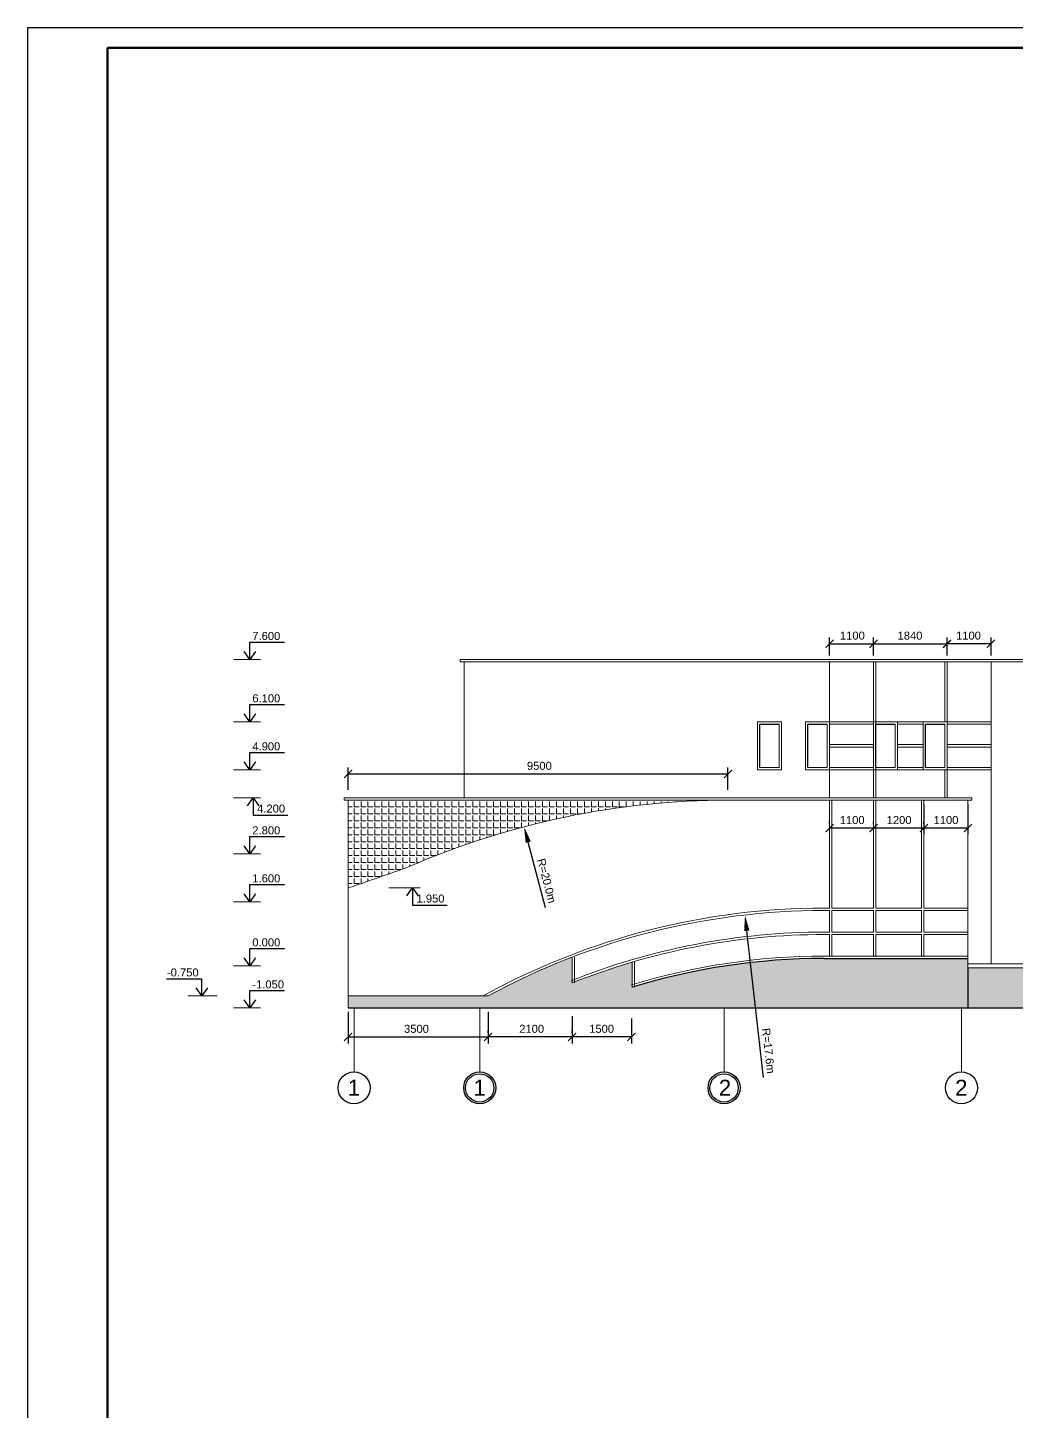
# Model space of a CAD drawing. Header units: millimetres. Extents: x -273 to 3634, y 3015 to 4572.
# Drawn here: x -272.9 to -25.6, y 4226.1 to 4572 of the extents above; entities that cross this region are included whole.
import ezdxf

# ---------------------------------------------------------------- set-up
doc = ezdxf.new("R2010")
doc.units = ezdxf.units.MM
doc.layers.add('@', color=250, linetype='Continuous', lineweight=60)
doc.styles.get("Standard").update_dxf_attribs({"font": 'arial.ttf', "height": 2})
doc.dimstyles.new('ISO-25', dxfattribs={"dimtxt": 2, "dimasz": 2, "dimexe": 1.6, "dimexo": 1, "dimgap": 1, "dimtad": 1, "dimdsep": 46, "dimtxsty": 'Standard', "dimblk": 'ARCHTICK', "dimcen": 2, "dimadec": 0, "dimazin": 0, "dimtfac": 1, "dimtmove": 0, "dimatfit": 3, "dimfxl": 1, "dimarcsym": 0})
pattern_1 = [(0, (-402.5253, 3013.3849), (0, 1.74625), [1.27, -0.47625]), (90, (-402.5253, 3013.3849), (-1.74625, 1e-16), [1.27, -0.47625])]

# ---------------------------------------------------------------- blocks, each defined once
blk = doc.blocks.new('_ArchTick')
at = {"color": 0, "linetype": 'ByBlock', "lineweight": 15, "const_width": 0.15}
blk.add_lwpolyline([(-0.5, -0.5), (0.5, 0.5)], dxfattribs=at)
blk = doc.blocks.new('*D39')
at = {"layer": '@', "color": 0, "lineweight": -2, "transparency": 16777216}
for p, q in [((-61.29, 4415.03), (-61.29, 4419.55)), ((-61.29, 4417.95), (-42.89, 4417.95)), ((-42.89, 4418.95), (-42.89, 4419.55))]:
    blk.add_line(p, q, dxfattribs=at)
at = {"layer": 'Defpoints', "color": 0, "lineweight": 15, "transparency": 16777216}
for p in [(-42.89, 4417.95), (-42.89, 4417.95), (-61.29, 4414.03)]:
    blk.add_point(p, dxfattribs=at)
at = {"layer": '@', "color": 0, "lineweight": -2, "transparency": 16777216, "xscale": 2, "yscale": 2, "zscale": 2, "rotation": 180}
blk.add_blockref('_ArchTick', (-61.29, 4417.95), dxfattribs=at)
at = {"layer": '@', "color": 0, "lineweight": -2, "transparency": 16777216, "xscale": 2, "yscale": 2, "zscale": 2}
blk.add_blockref('_ArchTick', (-42.89, 4417.95), dxfattribs=at)
at = {"layer": '@', "color": 0, "lineweight": 15, "transparency": 16777216, "insert": (-52.17, 4419.97), "char_height": 2, "attachment_point": 5}
blk.add_mtext('1840', dxfattribs=at)
blk = doc.blocks.new('*D40')
at = {"layer": '@', "color": 0, "lineweight": -2, "transparency": 16777216}
for p, q in [((-72.29, 4415.03), (-72.29, 4419.55)), ((-72.29, 4417.95), (-61.29, 4417.95)), ((-61.29, 4418.95), (-61.29, 4419.55))]:
    blk.add_line(p, q, dxfattribs=at)
at = {"layer": 'Defpoints', "color": 0, "lineweight": 15, "transparency": 16777216}
for p in [(-61.29, 4417.95), (-61.29, 4417.95), (-72.29, 4414.03)]:
    blk.add_point(p, dxfattribs=at)
at = {"layer": '@', "color": 0, "lineweight": -2, "transparency": 16777216, "xscale": 2, "yscale": 2, "zscale": 2, "rotation": 180}
blk.add_blockref('_ArchTick', (-72.29, 4417.95), dxfattribs=at)
at = {"layer": '@', "color": 0, "lineweight": -2, "transparency": 16777216, "xscale": 2, "yscale": 2, "zscale": 2}
blk.add_blockref('_ArchTick', (-61.29, 4417.95), dxfattribs=at)
at = {"layer": '@', "color": 0, "lineweight": 15, "transparency": 16777216, "insert": (-66.58, 4419.97), "char_height": 2, "attachment_point": 5}
blk.add_mtext('1100', dxfattribs=at)
blk = doc.blocks.new('*D41')
at = {"layer": '@', "color": 0, "lineweight": -2, "transparency": 16777216}
for p, q in [((-42.89, 4415.03), (-42.89, 4419.55)), ((-31.89, 4417.95), (-42.89, 4417.95)), ((-31.89, 4415.03), (-31.89, 4419.55))]:
    blk.add_line(p, q, dxfattribs=at)
at = {"layer": 'Defpoints', "color": 0, "lineweight": 15, "transparency": 16777216}
for p in [(-42.89, 4417.95), (-42.89, 4414.03), (-31.89, 4414.03)]:
    blk.add_point(p, dxfattribs=at)
at = {"layer": '@', "color": 0, "lineweight": -2, "transparency": 16777216, "xscale": 2, "yscale": 2, "zscale": 2, "rotation": 180}
blk.add_blockref('_ArchTick', (-42.89, 4417.95), dxfattribs=at)
at = {"layer": '@', "color": 0, "lineweight": -2, "transparency": 16777216, "xscale": 2, "yscale": 2, "zscale": 2}
blk.add_blockref('_ArchTick', (-31.89, 4417.95), dxfattribs=at)
at = {"layer": '@', "color": 0, "lineweight": 15, "transparency": 16777216, "insert": (-37.54, 4419.97), "char_height": 2, "attachment_point": 5}
blk.add_mtext('1100', dxfattribs=at)
blk = doc.blocks.new('*D42')
at = {"layer": '@', "color": 0, "lineweight": -2, "transparency": 16777216}
for p, q in [((-48.69, 4377.83), (-48.69, 4370.25)), ((-37.69, 4377.83), (-37.69, 4370.25)), ((-37.69, 4371.85), (-48.69, 4371.85))]:
    blk.add_line(p, q, dxfattribs=at)
at = {"layer": 'Defpoints', "color": 0, "lineweight": 15, "transparency": 16777216}
for p in [(-48.69, 4378.83), (-37.69, 4378.83), (-48.69, 4371.85)]:
    blk.add_point(p, dxfattribs=at)
at = {"layer": '@', "color": 0, "lineweight": -2, "transparency": 16777216, "xscale": 2, "yscale": 2, "zscale": 2, "rotation": 180}
blk.add_blockref('_ArchTick', (-48.69, 4371.85), dxfattribs=at)
at = {"layer": '@', "color": 0, "lineweight": -2, "transparency": 16777216, "xscale": 2, "yscale": 2, "zscale": 2}
blk.add_blockref('_ArchTick', (-37.69, 4371.85), dxfattribs=at)
at = {"layer": '@', "color": 0, "lineweight": 15, "transparency": 16777216, "insert": (-43.16, 4373.87), "char_height": 2, "attachment_point": 5}
blk.add_mtext('1100', dxfattribs=at)
blk = doc.blocks.new('*D43')
at = {"layer": '@', "color": 0, "lineweight": -2, "transparency": 16777216}
for p, q in [((-61.29, 4372.85), (-61.29, 4373.45)), ((-48.69, 4372.85), (-48.69, 4373.45)), ((-48.69, 4371.85), (-61.29, 4371.85))]:
    blk.add_line(p, q, dxfattribs=at)
at = {"layer": 'Defpoints', "color": 0, "lineweight": 15, "transparency": 16777216}
for p in [(-61.29, 4371.85), (-61.29, 4371.85), (-48.69, 4371.85)]:
    blk.add_point(p, dxfattribs=at)
at = {"layer": '@', "color": 0, "lineweight": -2, "transparency": 16777216, "xscale": 2, "yscale": 2, "zscale": 2, "rotation": 180}
blk.add_blockref('_ArchTick', (-61.29, 4371.85), dxfattribs=at)
at = {"layer": '@', "color": 0, "lineweight": -2, "transparency": 16777216, "xscale": 2, "yscale": 2, "zscale": 2}
blk.add_blockref('_ArchTick', (-48.69, 4371.85), dxfattribs=at)
at = {"layer": '@', "color": 0, "lineweight": 15, "transparency": 16777216, "insert": (-54.89, 4373.87), "char_height": 2, "attachment_point": 5}
blk.add_mtext('1200', dxfattribs=at)
blk = doc.blocks.new('*D44')
at = {"layer": '@', "color": 0, "lineweight": -2, "transparency": 16777216}
for p, q in [((-72.29, 4372.85), (-72.29, 4373.45)), ((-61.29, 4372.85), (-61.29, 4373.45)), ((-61.29, 4371.85), (-72.29, 4371.85))]:
    blk.add_line(p, q, dxfattribs=at)
at = {"layer": 'Defpoints', "color": 0, "lineweight": 15, "transparency": 16777216}
for p in [(-72.29, 4371.85), (-72.29, 4371.85), (-61.29, 4371.85)]:
    blk.add_point(p, dxfattribs=at)
at = {"layer": '@', "color": 0, "lineweight": -2, "transparency": 16777216, "xscale": 2, "yscale": 2, "zscale": 2, "rotation": 180}
blk.add_blockref('_ArchTick', (-72.29, 4371.85), dxfattribs=at)
at = {"layer": '@', "color": 0, "lineweight": -2, "transparency": 16777216, "xscale": 2, "yscale": 2, "zscale": 2}
blk.add_blockref('_ArchTick', (-61.29, 4371.85), dxfattribs=at)
at = {"layer": '@', "color": 0, "lineweight": 15, "transparency": 16777216, "insert": (-66.63, 4373.87), "char_height": 2, "attachment_point": 5}
blk.add_mtext('1100', dxfattribs=at)
blk = doc.blocks.new('*D50')
at = {"layer": '@', "color": 0, "lineweight": -2, "transparency": 16777216}
blk.add_line((-143.33, 4351.9), (-147.67, 4368.35), dxfattribs=at)
at = {"layer": '@', "color": 0, "lineweight": 15, "transparency": 16777216}
blk.add_solid([(-147.02, 4368.52), (-148.31, 4368.18), (-148.69, 4372.22)], dxfattribs=at)
at = {"layer": 'Defpoints', "color": 0, "lineweight": 15, "transparency": 16777216}
for p in [(-148.69, 4372.22), (-97.69, 4178.83)]:
    blk.add_point(p, dxfattribs=at)
at = {"layer": '@', "color": 0, "lineweight": 15, "transparency": 16777216, "insert": (-143.03, 4358.7), "char_height": 2, "attachment_point": 5, "rotation": 284.774}
blk.add_mtext('R=20.0m', dxfattribs=at)
blk = doc.blocks.new('*D51')
at = {"layer": '@', "color": 0, "lineweight": -2, "transparency": 16777216}
blk.add_line((-88.85, 4309.51), (-92.99, 4346.18), dxfattribs=at)
at = {"layer": '@', "color": 0, "lineweight": 15, "transparency": 16777216}
blk.add_solid([(-92.33, 4346.26), (-93.65, 4346.11), (-93.44, 4350.16)], dxfattribs=at)
at = {"layer": 'Defpoints', "color": 0, "lineweight": 15, "transparency": 16777216}
for p in [(-93.44, 4350.16), (-73.69, 4175.27)]:
    blk.add_point(p, dxfattribs=at)
at = {"layer": '@', "color": 0, "lineweight": 15, "transparency": 16777216, "insert": (-87.57, 4316.2), "char_height": 2, "attachment_point": 5, "rotation": 276.4445}
blk.add_mtext('R=17.6m', dxfattribs=at)
blk = doc.blocks.new('*D52')
at = {"layer": '@', "color": 0, "lineweight": -2, "transparency": 16777216}
for p, q in [((-192.69, 4325.93), (-192.69, 4318.06)), ((-157.69, 4325.93), (-157.69, 4318.06)), ((-192.69, 4319.66), (-157.69, 4319.66))]:
    blk.add_line(p, q, dxfattribs=at)
at = {"layer": 'Defpoints', "color": 0, "lineweight": 15, "transparency": 16777216}
for p in [(-192.69, 4326.93), (-157.69, 4326.93), (-157.69, 4319.66)]:
    blk.add_point(p, dxfattribs=at)
at = {"layer": '@', "color": 0, "lineweight": -2, "transparency": 16777216, "xscale": 2, "yscale": 2, "zscale": 2, "rotation": 180}
blk.add_blockref('_ArchTick', (-192.69, 4319.66), dxfattribs=at)
at = {"layer": '@', "color": 0, "lineweight": -2, "transparency": 16777216, "xscale": 2, "yscale": 2, "zscale": 2}
blk.add_blockref('_ArchTick', (-157.69, 4319.66), dxfattribs=at)
at = {"layer": '@', "color": 0, "lineweight": 15, "transparency": 16777216, "insert": (-175.61, 4321.68), "char_height": 2, "attachment_point": 5}
blk.add_mtext('3500', dxfattribs=at)
blk = doc.blocks.new('*D53')
at = {"layer": '@', "color": 0, "lineweight": -2, "transparency": 16777216}
for p, q in [((-136.69, 4324.85), (-136.69, 4318.06)), ((-157.69, 4320.66), (-157.69, 4321.26)), ((-136.69, 4319.66), (-157.69, 4319.66))]:
    blk.add_line(p, q, dxfattribs=at)
at = {"layer": 'Defpoints', "color": 0, "lineweight": 15, "transparency": 16777216}
for p in [(-136.69, 4325.85), (-157.69, 4319.66), (-157.69, 4319.66)]:
    blk.add_point(p, dxfattribs=at)
at = {"layer": '@', "color": 0, "lineweight": -2, "transparency": 16777216, "xscale": 2, "yscale": 2, "zscale": 2, "rotation": 180}
blk.add_blockref('_ArchTick', (-157.69, 4319.66), dxfattribs=at)
at = {"layer": '@', "color": 0, "lineweight": -2, "transparency": 16777216, "xscale": 2, "yscale": 2, "zscale": 2}
blk.add_blockref('_ArchTick', (-136.69, 4319.66), dxfattribs=at)
at = {"layer": '@', "color": 0, "lineweight": 15, "transparency": 16777216, "insert": (-146.79, 4321.68), "char_height": 2, "attachment_point": 5}
blk.add_mtext('2100', dxfattribs=at)
blk = doc.blocks.new('*D54')
at = {"layer": '@', "color": 0, "lineweight": -2, "transparency": 16777216}
for p, q in [((-121.86, 4324.3), (-121.86, 4318.06)), ((-136.69, 4320.66), (-136.69, 4321.26)), ((-121.86, 4319.66), (-136.69, 4319.66))]:
    blk.add_line(p, q, dxfattribs=at)
at = {"layer": 'Defpoints', "color": 0, "lineweight": 15, "transparency": 16777216}
for p in [(-121.86, 4325.3), (-136.69, 4319.66), (-136.69, 4319.66)]:
    blk.add_point(p, dxfattribs=at)
at = {"layer": '@', "color": 0, "lineweight": -2, "transparency": 16777216, "xscale": 2, "yscale": 2, "zscale": 2, "rotation": 180}
blk.add_blockref('_ArchTick', (-136.69, 4319.66), dxfattribs=at)
at = {"layer": '@', "color": 0, "lineweight": -2, "transparency": 16777216, "xscale": 2, "yscale": 2, "zscale": 2}
blk.add_blockref('_ArchTick', (-121.86, 4319.66), dxfattribs=at)
at = {"layer": '@', "color": 0, "lineweight": 15, "transparency": 16777216, "insert": (-129.3, 4321.68), "char_height": 2, "attachment_point": 5}
blk.add_mtext('1500', dxfattribs=at)
blk = doc.blocks.new('*D55')
at = {"layer": '@', "color": 0, "lineweight": -2, "transparency": 16777216}
for p, q in [((-192.69, 4381.43), (-192.69, 4387.01)), ((-97.69, 4381.43), (-97.69, 4387.01)), ((-192.69, 4385.41), (-97.69, 4385.41))]:
    blk.add_line(p, q, dxfattribs=at)
at = {"layer": 'Defpoints', "color": 0, "lineweight": 15, "transparency": 16777216}
for p in [(-97.69, 4385.41), (-192.69, 4380.43), (-97.69, 4380.43)]:
    blk.add_point(p, dxfattribs=at)
at = {"layer": '@', "color": 0, "lineweight": -2, "transparency": 16777216, "xscale": 2, "yscale": 2, "zscale": 2, "rotation": 180}
blk.add_blockref('_ArchTick', (-192.69, 4385.41), dxfattribs=at)
at = {"layer": '@', "color": 0, "lineweight": -2, "transparency": 16777216, "xscale": 2, "yscale": 2, "zscale": 2}
blk.add_blockref('_ArchTick', (-97.69, 4385.41), dxfattribs=at)
at = {"layer": '@', "color": 0, "lineweight": 15, "transparency": 16777216, "insert": (-144.87, 4387.43), "char_height": 2, "attachment_point": 5}
blk.add_mtext('9500', dxfattribs=at)

msp = doc.modelspace()

# ---------------------------------------------------------------- hatches: boundary and pattern name
at = {"layer": '@', "lineweight": 15}
h = msp.add_hatch(dxfattribs=at)
h.set_pattern_fill('ANGLE', color=0, scale=0.25, style=0)
h.set_pattern_definition(pattern_1)
edge = h.paths.add_edge_path()
edge.add_line((-97.686, 4378.829), (-192.686, 4378.829))
edge.add_line((-192.686, 4378.829), (-192.686, 4356.929))
edge.add_spline(control_points=[(-192.686, 4356.929), (-189.688, 4357.933), (-184.569, 4359.647), (-179.494, 4361.484), (-177.396, 4362.259)], knot_values=[0, 0, 0, 0, 9.4858805, 16.1933013, 16.1933013, 16.1933013, 16.1933013], degree=3, periodic=0)
edge.add_arc((-97.686, 4178.829), 200, 90, 113.48761, ccw=False)
h = msp.add_hatch(dxfattribs=at)
h.set_pattern_fill('ANGLE', color=0, scale=0.25, style=0)
h.set_pattern_definition(pattern_1)
h.paths.add_polyline_path([(-37.686, 4336.929), (-37.686, 4339.268), (-73.686, 4339.268, 0.0743947), (-121.686, 4332.087), (-121.686, 4338.351, 0.0233533), (-136.686, 4333.164), (-136.686, 4339.606, 0.0328799), (-157.686, 4329.929), (-192.686, 4329.929), (-192.686, 4326.929), (-37.686, 4326.929)])
h = msp.add_hatch(dxfattribs=at)
h.set_pattern_fill('ANGLE', color=0, scale=0.25, style=0)
h.set_pattern_definition(pattern_1)
h.paths.add_polyline_path([(173.914, 4326.929), (173.914, 4332.929), (134.914, 4332.929), (134.914, 4336.929), (-37.686, 4336.929), (-37.686, 4326.929)])

# ---------------------------------------------------------------- linework, layer by layer
at = {"layer": '@', "color": 0, "lineweight": 30}
for p, q in [((-272.864, 4571.956), (-272.864, 3977.956)), ((568.136, 4571.956), (-272.864, 4571.956)), ((-89.686, 4387.029), (-89.686, 4397.829)), ((-89.686, 4397.829), (-84.886, 4397.829)), ((-77.686, 4387.029), (-77.686, 4397.829)), ((-77.686, 4397.829), (-72.886, 4397.829)), ((-60.686, 4397.829), (-55.886, 4397.829)), ((-60.686, 4387.029), (-60.686, 4397.829)), ((-48.286, 4387.029), (-48.286, 4397.829)), ((-48.286, 4397.829), (-43.486, 4397.829)), ((-73.686, 4339.268), (-37.686, 4339.268)), ((-37.686, 4336.929), (-37.686, 4326.929)), ((-37.686, 4336.929), (-37.686, 4326.929)), ((-192.686, 4326.929), (345.914, 4326.929))]:
    msp.add_line(p, q, dxfattribs=at)
at = {"layer": '@', "color": 0, "lineweight": 50}
for q in [(-252.864, 3982.956), (563.136, 4566.956)]:
    msp.add_line((-252.864, 4566.956), q, dxfattribs=at)
at = {"layer": '@', "color": 0, "lineweight": 15}
for p, q in [((-221.417, 4414.029), (-214.589, 4414.029)), ((-163.686, 4414.029), (-164.686, 4414.029)), ((-164.686, 4414.029), (-164.686, 4413.429)), ((-164.686, 4413.429), (-163.686, 4413.429)), ((-163.686, 4414.029), (165.914, 4414.029)), ((-163.686, 4379.429), (-163.686, 4413.429)), ((-163.686, 4413.429), (165.914, 4413.429)), ((-72.286, 4379.429), (-72.286, 4413.429)), ((-61.286, 4379.429), (-61.286, 4413.429)), ((-60.686, 4397.829), (-60.686, 4413.429)), ((-43.486, 4398.429), (-43.486, 4413.429)), ((-42.886, 4413.429), (-42.886, 4379.429)), ((-31.886, 4413.429), (-31.886, 4337.929)), ((-221.417, 4398.429), (-214.589, 4398.429)), ((-90.286, 4398.429), (-84.286, 4398.429)), ((-90.286, 4398.429), (-84.286, 4398.429)), ((-90.286, 4386.429), (-90.286, 4398.429)), ((-84.886, 4387.029), (-84.886, 4397.829)), ((-84.286, 4386.429), (-84.286, 4398.429)), ((-78.286, 4386.429), (-78.286, 4398.429)), ((-78.286, 4398.429), (-31.886, 4398.429)), ((-72.886, 4387.029), (-72.886, 4397.829)), ((-72.286, 4386.429), (-72.286, 4398.429)), ((-72.286, 4397.829), (-61.286, 4397.829)), ((-55.886, 4387.029), (-55.886, 4397.829)), ((-55.286, 4386.429), (-55.286, 4398.429)), ((-55.286, 4397.829), (-48.886, 4397.829)), ((-48.886, 4386.429), (-48.886, 4398.429)), ((-43.486, 4387.029), (-43.486, 4397.829)), ((-42.886, 4397.829), (-31.886, 4397.829)), ((-72.286, 4392.729), (-61.286, 4392.729)), ((-55.286, 4392.729), (-48.886, 4392.729)), ((-42.886, 4392.729), (-31.886, 4392.729)), ((-72.286, 4392.129), (-61.286, 4392.129)), ((-55.286, 4392.129), (-48.886, 4392.129)), ((-42.886, 4392.129), (-31.886, 4392.129)), ((-221.417, 4386.429), (-214.589, 4386.429)), ((-90.286, 4386.429), (-84.286, 4386.429)), ((-89.686, 4387.029), (-84.886, 4387.029)), ((-78.286, 4386.429), (-31.886, 4386.429)), ((-77.686, 4387.029), (-72.886, 4387.029)), ((-72.286, 4387.029), (-61.286, 4387.029)), ((-60.686, 4387.029), (-55.886, 4387.029)), ((-60.686, 4379.429), (-60.686, 4387.029)), ((-55.286, 4387.029), (-48.886, 4387.029)), ((-48.286, 4387.029), (-43.486, 4387.029)), ((-43.486, 4386.429), (-43.486, 4379.429)), ((-42.886, 4387.029), (-31.886, 4387.029)), ((-214.589, 4379.429), (-221.417, 4379.429)), ((-192.686, 4379.429), (-193.686, 4379.429)), ((-193.686, 4379.429), (-193.686, 4378.829)), ((-192.686, 4379.429), (-36.686, 4379.429)), ((-36.686, 4379.429), (-36.686, 4378.829)), ((-193.686, 4378.829), (-192.686, 4378.829)), ((-192.686, 4326.929), (-192.686, 4378.829)), ((-192.686, 4378.829), (-36.686, 4378.829)), ((-72.286, 4378.829), (-72.286, 4351.868)), ((-71.686, 4378.829), (-71.686, 4351.868)), ((-61.286, 4378.829), (-61.286, 4351.868)), ((-60.686, 4378.829), (-60.686, 4351.868)), ((-49.286, 4378.829), (-49.286, 4351.868)), ((-48.686, 4378.829), (-48.686, 4351.868)), ((-37.686, 4378.829), (-37.686, 4326.929)), ((-221.417, 4365.429), (-214.589, 4365.429)), ((-182.563, 4356.929), (-174.714, 4356.929)), ((-221.417, 4353.429), (-214.589, 4353.429)), ((-73.686, 4351.868), (-72.286, 4351.868)), ((-73.686, 4351.268), (-72.286, 4351.268)), ((-72.286, 4351.268), (-72.286, 4345.868)), ((-71.686, 4351.868), (-61.286, 4351.868)), ((-71.686, 4351.268), (-71.686, 4345.868)), ((-71.686, 4351.268), (-61.286, 4351.268)), ((-61.286, 4351.268), (-61.286, 4345.868)), ((-60.686, 4351.868), (-49.286, 4351.868)), ((-60.686, 4351.268), (-60.686, 4345.868)), ((-60.686, 4351.268), (-49.286, 4351.268)), ((-49.286, 4351.268), (-49.286, 4345.868)), ((-48.686, 4351.868), (-37.686, 4351.868)), ((-48.686, 4351.268), (-48.686, 4345.868)), ((-48.686, 4351.268), (-37.686, 4351.268)), ((-73.686, 4345.868), (-72.286, 4345.868)), ((-73.686, 4345.268), (-72.286, 4345.268)), ((-72.286, 4345.268), (-72.286, 4339.868)), ((-71.686, 4345.868), (-61.286, 4345.868)), ((-71.686, 4345.268), (-61.286, 4345.268)), ((-71.686, 4345.268), (-71.686, 4339.868)), ((-61.286, 4345.268), (-61.286, 4339.868)), ((-60.686, 4345.868), (-49.286, 4345.868)), ((-60.686, 4345.268), (-60.686, 4339.868)), ((-60.686, 4345.268), (-49.286, 4345.268)), ((-49.286, 4345.268), (-49.286, 4339.868)), ((-48.686, 4345.868), (-37.686, 4345.868)), ((-48.686, 4345.268), (-48.686, 4339.868)), ((-48.686, 4345.268), (-37.686, 4345.268)), ((-214.589, 4337.429), (-221.417, 4337.429)), ((-136.686, 4333.164), (-136.686, 4339.606)), ((-136.086, 4333.164), (-136.086, 4339.606)), ((-121.686, 4332.087), (-121.686, 4338.351)), ((-121.086, 4332.087), (-121.086, 4338.351)), ((-73.686, 4339.868), (-37.686, 4339.868)), ((-37.686, 4337.929), (-10.886, 4337.929)), ((-37.686, 4336.929), (134.914, 4336.929)), ((-157.973, 4330.457), (-158.936, 4329.929)), ((-225.48, 4329.929), (-232.814, 4329.929)), ((-192.686, 4329.929), (-157.686, 4329.929)), ((-214.589, 4326.929), (-221.417, 4326.929)), ((-191.229, 4326.929), (-191.229, 4310.929)), ((-159.797, 4326.929), (-159.797, 4310.929)), ((-98.678, 4326.929), (-98.678, 4310.929)), ((-39.305, 4326.929), (-39.305, 4310.929))]:
    msp.add_line(p, q, dxfattribs=at)
at = {"layer": '@', "color": 0, "lineweight": 30}
for centre, radius in [((-191.229, 4306.929), 4), ((-159.797, 4306.929), 4), ((-159.797, 4306.929), 3.536), ((-98.678, 4306.929), 4), ((-98.678, 4306.929), 3.536), ((-39.305, 4306.929), 4)]:
    msp.add_circle(centre, radius, dxfattribs=at)
at = {"layer": '@', "color": 0, "lineweight": 15}
for centre, radius, end in [((-97.686, 4178.829), 200, 113.48761), ((-73.686, 4175.268), 176.6, 118.50743), ((-73.686, 4175.268), 176, 118.50743), ((-73.686, 4175.268), 170.6, 111.7519), ((-73.686, 4175.268), 170, 111.7519), ((-73.686, 4175.268), 164.6, 107.01865)]:
    msp.add_arc(centre, radius, 90, end, dxfattribs=at)
at = {"layer": '@', "color": 0, "lineweight": 30}
msp.add_arc((-73.686, 4175.268), 164, 90, 107.01865, dxfattribs=at)
at = {"layer": '@', "color": 0, "lineweight": 15}
msp.add_open_spline([(-192.686, 4356.929), (-189.688, 4357.933), (-184.569, 4359.647), (-179.494, 4361.484), (-177.396, 4362.259)], degree=3, knots=[0, 0, 0, 0, 9.4858805, 16.1933013, 16.1933013, 16.1933013, 16.1933013], dxfattribs=at)

# ---------------------------------------------------------------- texts
for s, height, p in [('7.600', 2, (-216.666, 4418.901)), ('6.100', 2, (-216.666, 4403.301)), ('4.900', 2, (-216.666, 4391.301)), ('4.200', 2, (-215.463, 4375.764)), ('2.800', 2, (-216.666, 4370.301)), ('1.600', 2, (-216.666, 4358.301)), ('1.950', 2, (-175.588, 4353.264)), ('0.000', 2, (-216.666, 4342.301)), ('-0.750', 2, (-238.014, 4334.793)), ('-1.050', 2, (-216.666, 4331.801)), ('1', 4, (-192.806, 4304.965)), ('1', 4, (-161.373, 4304.965)), ('2', 4, (-99.989, 4304.965)), ('2', 4, (-40.882, 4304.965))]:
    msp.add_text(s, height=height, dxfattribs=at).set_placement(p)

# ---------------------------------------------------------------- dimensions: what is measured, and where the dimension line sits
for base, p1, p2, text, picture, middle in [((-61.286, 4417.948), (-72.286, 4414.029), (-61.286, 4417.948), '1100', '*D40', (-66.583, 4417.948)), ((-42.886, 4417.948), (-61.286, 4414.029), (-42.886, 4417.948), '1840', '*D39', (-52.175, 4417.948)), ((-42.886, 4417.948), (-31.886, 4414.029), (-42.886, 4414.029), '1100', '*D41', (-37.537, 4417.948)), ((-97.686, 4385.409), (-192.686, 4380.427), (-97.686, 4380.427), '9500', '*D55', (-144.872, 4385.409)), ((-48.686, 4371.851), (-37.686, 4378.829), (-48.686, 4378.829), '1100', '*D42', (-43.163, 4371.851)), ((-72.286, 4371.851), (-61.286, 4371.851), (-72.286, 4371.851), '1100', '*D44', (-66.634, 4371.851)), ((-61.286, 4371.851), (-48.686, 4371.851), (-61.286, 4371.851), '1200', '*D43', (-54.895, 4371.851)), ((-157.686, 4319.659), (-192.686, 4326.929), (-157.686, 4326.929), '3500', '*D52', (-175.613, 4319.659)), ((-157.686, 4319.659), (-136.686, 4325.847), (-157.686, 4319.659), '2100', '*D53', (-146.786, 4319.659)), ((-136.686, 4319.659), (-121.855, 4325.303), (-136.686, 4319.659), '1500', '*D54', (-129.302, 4319.659))]:
    dim = msp.add_linear_dim(base=base, p1=p1, p2=p2, text=text, dimstyle='ISO-25', dxfattribs=at)
    dim.commit()
    dim.dimension.update_dxf_attribs({"geometry": picture, "text_midpoint": middle, "dimtype": 160})
for center, mpoint, text, picture, middle in [((-97.686, 4178.829), (-148.688, 4372.217), 'R=20.0m', '*D50', (-144.988, 4358.189)), ((-73.686, 4175.268), (-93.441, 4350.156), 'R=17.6m', '*D51', (-89.58, 4315.974))]:
    dim = msp.add_radius_dim(center=center, mpoint=mpoint, text=text, dimstyle='ISO-25', override={"dimasz": 4, "dimsah": 1}, dxfattribs=at)
    dim.commit()
    dim.dimension.update_dxf_attribs({"geometry": picture, "text_midpoint": middle, "dimtype": 164})

# ---------------------------------------------------------------- leaders
for points in [[(-217.254, 4414.029), (-217.254, 4418.336), (-208.623, 4418.336)], [(-217.254, 4398.429), (-217.254, 4402.736), (-208.623, 4402.736)], [(-217.254, 4386.429), (-217.254, 4390.736), (-208.623, 4390.736)], [(-216.459, 4379.429), (-216.459, 4375.122), (-207.828, 4375.122)], [(-217.254, 4365.429), (-217.254, 4369.736), (-208.623, 4369.736)], [(-217.254, 4353.429), (-217.254, 4357.736), (-208.623, 4357.736)], [(-176.585, 4356.929), (-176.585, 4352.622), (-167.954, 4352.622)], [(-217.254, 4337.429), (-217.254, 4341.736), (-208.623, 4341.736)], [(-229.274, 4329.929), (-229.274, 4334.1), (-238.172, 4334.1)], [(-217.254, 4326.929), (-217.254, 4331.236), (-208.623, 4331.236)]]:
    msp.add_leader(points, dimstyle='ISO-25', override={"dimgap": 1, "dimtad": 0, "dimldrblk": 'Open90'}, dxfattribs=at)

doc.saveas('drawing.dxf')
